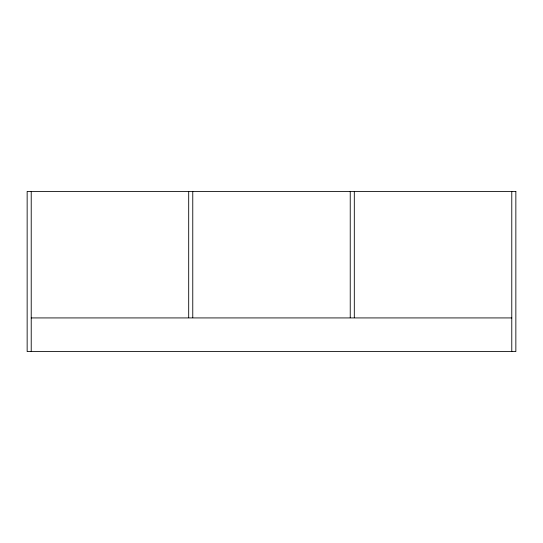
<?xml version="1.0" encoding="UTF-8"?>
<svg xmlns="http://www.w3.org/2000/svg" width="543" height="543" viewBox="0 0 543 543"><rect width="100%" height="100%" fill="white"/><g stroke="black" fill="none" stroke-linecap="round" stroke-linejoin="round"><path stroke-width="0.81" d="M31.222 317.926L511.777 317.926M511.777 191.407L511.777 351.592M354.308 191.407L354.308 317.689M350.235 191.407L350.235 317.689M192.765 191.407L192.765 317.689M188.692 191.407L188.692 317.689M31.222 191.407L31.222 351.592M515.85 191.407L27.15 191.407L27.15 351.592L515.85 351.592L515.85 191.407"/></g></svg>
